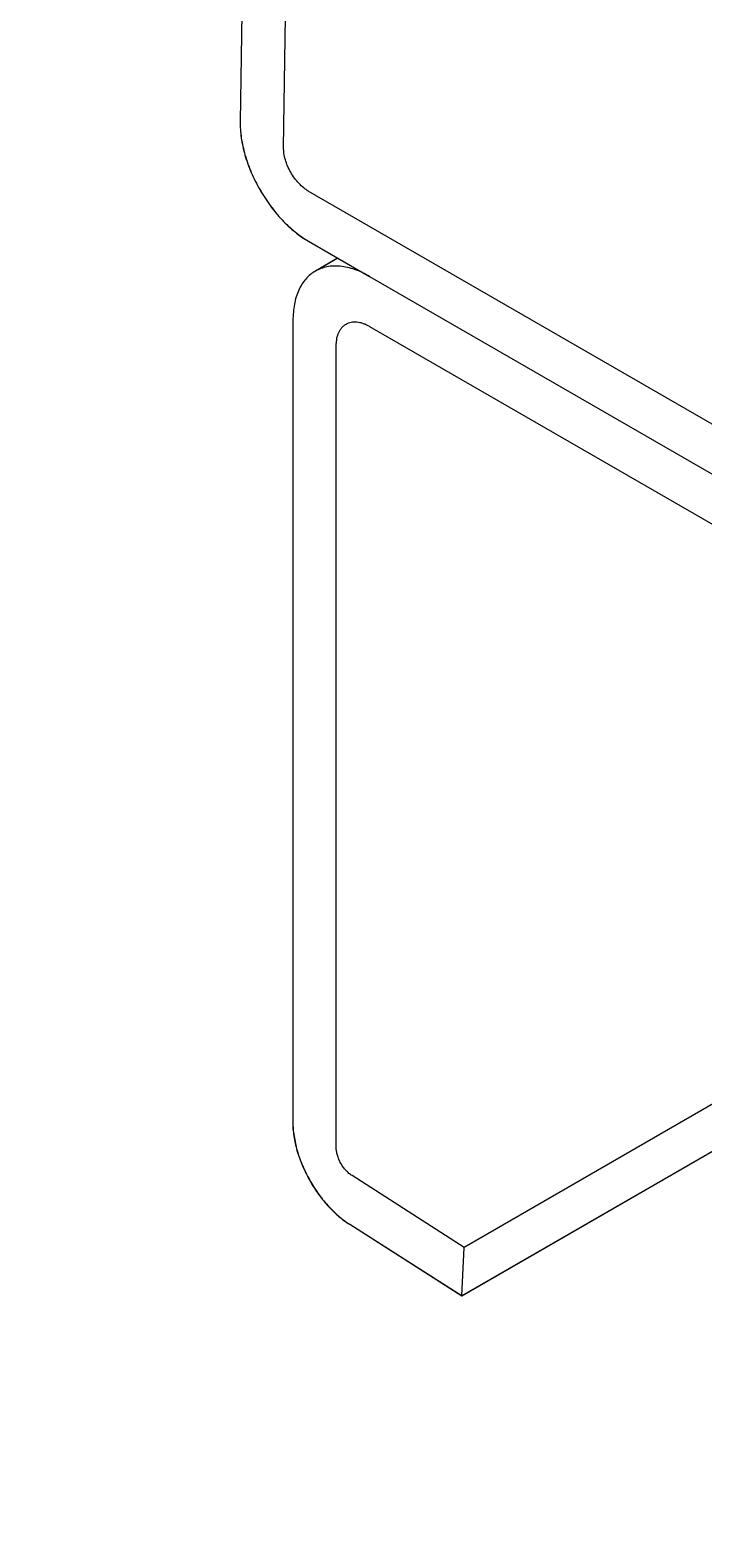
# Model space of a CAD drawing. Extents: x 36 to 576, y 36 to 756.
# Drawn here: x 58.11 to 78.23, y 588.38 to 632.89 of the extents above; entities that cross this region are included whole.
import ezdxf

# ---------------------------------------------------------------- set-up
doc = ezdxf.new("R2010")
doc.units = 0
doc.layers.add('51h-51hbc-double-box-rail-bracket_techdrawing', color=7, linetype='CONTINUOUS')

msp = doc.modelspace()

# ---------------------------------------------------------------- linework, layer by layer
at = {"layer": '51h-51hbc-double-box-rail-bracket_techdrawing', "color": 1}
for points in [[(65.087998, 675.838983), (65.065998, 674.406983), (64.742998, 653.406984), (64.667998, 648.328984), (64.390998, 630.148984)], [(65.687998, 629.376984), (66.384998, 675.066983)], [(58.107999, 652.250984), (64.669998, 648.328984), (64.392998, 630.148984)], [(102.976997, 606.966985), (102.383997, 607.311985), (66.428998, 628.064984)], [(66.429998, 626.571984), (67.307998, 626.061984), (68.259998, 625.514984), (82.299998, 617.413985)], [(66.432998, 626.570984), (67.309998, 626.060984), (66.642998, 625.678984)], [(67.306998, 626.061984), (66.639998, 625.678984)], [(65.965998, 624.193984), (65.965998, 600.215985)], [(65.967998, 624.193984), (65.967998, 600.215985)], [(67.790998, 624.156984), (67.880998, 624.156984)], [(68.260998, 624.021984), (81.783998, 616.214985), (82.300998, 615.914985)], [(67.262998, 599.473985), (67.262998, 623.443984)], [(83.295998, 603.531985), (71.085998, 596.481985)], [(67.669998, 597.171985), (71.022998, 595.033985), (83.299998, 602.120985), (83.299998, 593.855985), (79.474998, 591.643985), (79.542998, 590.113985), (82.894998, 588.380985)], [(83.295998, 602.121985), (71.018998, 595.034985)], [(71.088998, 596.481985), (67.736998, 598.626985)], [(67.668998, 597.171985), (71.021998, 595.033985)], [(71.020998, 595.033985), (71.087998, 596.481985)]]:
    msp.add_lwpolyline(points, dxfattribs=at)
at = {"layer": '51h-51hbc-double-box-rail-bracket_techdrawing', "color": 7}
for points in [[(58.107999, 652.250984), (64.669998, 648.328984), (64.392998, 630.148984)], [(66.432998, 626.570984), (67.309998, 626.060984), (66.642998, 625.678984)], [(65.967998, 624.193984), (65.967998, 600.215985)], [(67.669998, 597.171985), (71.022998, 595.033985), (83.299998, 602.120985), (83.299998, 593.855985), (79.474998, 591.643985), (79.542998, 590.113985), (82.894998, 588.380985)]]:
    msp.add_lwpolyline(points, dxfattribs=at)
at = {"layer": '51h-51hbc-double-box-rail-bracket_techdrawing', "color": 1}
for points in [[(72.744998, 648.208984), (76.424998, 640.320984), (80.122998, 632.439984), (83.806998, 624.553984)], [(64.392998, 630.148984), (64.392998, 630.065984), (64.392998, 629.990984), (64.400998, 629.908984)], [(64.394998, 630.148984), (64.394998, 630.066984), (64.394998, 629.990984), (64.402998, 629.908984)], [(64.400998, 629.908984), (64.407998, 629.825984), (64.415998, 629.743984), (64.422998, 629.660984)], [(64.402998, 629.908984), (64.409998, 629.826984), (64.417998, 629.743984), (64.424998, 629.661984)], [(64.422998, 629.660984), (64.452998, 629.488984), (64.489998, 629.315984), (64.534998, 629.150984)], [(64.424998, 629.661984), (64.454998, 629.488984), (64.492998, 629.316984), (64.537998, 629.151984)], [(64.534998, 629.150984), (64.587998, 628.970984), (64.654998, 628.798984), (64.722998, 628.625984)], [(64.537998, 629.151984), (64.589998, 628.971984), (64.656998, 628.798984), (64.724998, 628.626984)], [(65.699998, 629.196984), (65.692998, 629.256984), (65.692998, 629.316984), (65.692998, 629.375984)], [(65.744998, 629.008984), (65.722998, 629.068984), (65.714998, 629.136984), (65.699998, 629.196984)], [(65.812998, 628.821984), (65.782998, 628.881984), (65.759998, 628.941984), (65.744998, 629.008984)], [(64.722998, 628.625984), (64.797998, 628.453984), (64.887998, 628.280984), (64.977998, 628.115984)], [(64.724998, 628.626984), (64.799998, 628.453984), (64.889998, 628.281984), (64.979998, 628.115984)], [(65.902998, 628.633984), (65.872998, 628.693984), (65.834998, 628.753984), (65.812998, 628.821984)], [(66.014998, 628.453984), (65.977998, 628.513984), (65.939998, 628.573984), (65.902998, 628.633984)], [(64.977998, 628.115984), (65.074998, 627.950984), (65.180998, 627.793984), (65.292998, 627.635984)], [(64.979998, 628.115984), (65.076998, 627.951984), (65.182998, 627.793984), (65.294998, 627.636984)], [(66.149998, 628.303984), (66.104998, 628.348984), (66.059998, 628.400984), (66.014998, 628.453984)], [(66.292998, 628.168984), (66.239998, 628.205984), (66.194998, 628.250984), (66.149998, 628.303984)], [(66.434998, 628.063984), (66.382998, 628.093984), (66.337998, 628.131984), (66.292998, 628.168984)], [(65.292998, 627.635984), (65.397998, 627.485984), (65.517998, 627.343984), (65.644998, 627.208984)], [(65.294998, 627.636984), (65.399998, 627.485984), (65.519998, 627.343984), (65.647998, 627.208984)], [(65.644998, 627.208984), (65.764998, 627.080984), (65.892998, 626.960984), (66.034998, 626.848984)], [(65.647998, 627.208984), (65.766998, 627.080984), (65.894998, 626.960984), (66.037998, 626.848984)], [(66.034998, 626.848984), (66.094998, 626.796984), (66.162998, 626.743984), (66.229998, 626.698984)], [(66.037998, 626.848984), (66.096998, 626.796984), (66.164998, 626.743984), (66.231998, 626.698984)], [(66.229998, 626.698984), (66.297998, 626.653984), (66.364998, 626.608984), (66.432998, 626.570984)], [(66.231998, 626.698984), (66.299998, 626.653984), (66.367998, 626.608984), (66.434998, 626.571984)], [(66.357998, 625.438984), (66.312998, 625.393984), (66.275998, 625.340984), (66.237998, 625.288984)], [(66.357998, 625.438984), (66.312998, 625.393984), (66.275998, 625.341984), (66.237998, 625.288984)], [(66.492998, 625.573984), (66.439998, 625.528984), (66.394998, 625.490984), (66.357998, 625.438984)], [(66.492998, 625.573984), (66.440998, 625.528984), (66.395998, 625.491984), (66.357998, 625.438984)], [(66.642998, 625.678984), (66.589998, 625.648984), (66.537998, 625.610984), (66.492998, 625.573984)], [(66.642998, 625.678984), (66.589998, 625.648984), (66.537998, 625.610984), (66.492998, 625.573984)], [(66.807998, 625.753984), (66.747998, 625.730984), (66.695998, 625.708984), (66.642998, 625.678984)], [(66.987998, 625.805984), (66.927998, 625.790984), (66.867998, 625.775984), (66.807998, 625.753984)], [(67.182998, 625.828984), (67.115998, 625.828984), (67.055998, 625.820984), (66.987998, 625.805984)], [(67.385998, 625.820984), (67.317998, 625.828984), (67.250998, 625.828984), (67.182998, 625.828984)], [(67.595998, 625.783984), (67.527998, 625.805984), (67.452998, 625.813984), (67.385998, 625.820984)], [(67.812998, 625.723984), (67.744998, 625.745984), (67.670998, 625.768984), (67.595998, 625.783984)], [(68.037998, 625.633984), (67.962998, 625.671984), (67.887998, 625.700984), (67.812998, 625.723984)], [(68.262998, 625.513984), (68.187998, 625.558984), (68.112998, 625.595984), (68.037998, 625.633984)], [(66.147998, 625.108984), (66.117998, 625.040984), (66.087998, 624.973984), (66.064998, 624.905984)], [(66.147998, 625.108984), (66.117998, 625.041984), (66.087998, 624.973984), (66.065998, 624.906984)], [(66.237998, 625.288984), (66.207998, 625.228984), (66.169998, 625.168984), (66.147998, 625.108984)], [(66.237998, 625.288984), (66.207998, 625.228984), (66.169998, 625.168984), (66.147998, 625.108984)], [(66.012998, 624.688984), (65.997998, 624.605984), (65.989998, 624.523984), (65.982998, 624.448984)], [(66.012998, 624.688984), (65.997998, 624.606984), (65.990998, 624.523984), (65.982998, 624.448984)], [(66.065998, 624.906984), (66.042998, 624.830984), (66.027998, 624.756984), (66.012998, 624.688984)], [(66.064998, 624.905984), (66.042998, 624.830984), (66.027998, 624.755984), (66.012998, 624.688984)], [(65.982998, 624.448984), (65.974998, 624.365984), (65.967998, 624.275984), (65.967998, 624.193984)], [(65.982998, 624.448984), (65.975998, 624.366984), (65.967998, 624.276984), (65.967998, 624.193984)], [(67.490998, 624.043984), (67.512998, 624.065984), (67.535998, 624.080984), (67.557998, 624.088984)], [(67.557998, 624.088984), (67.580998, 624.103984), (67.602998, 624.118984), (67.625998, 624.126984)], [(67.625998, 624.126984), (67.655998, 624.133984), (67.677998, 624.141984), (67.707998, 624.148984)], [(67.707998, 624.148984), (67.737998, 624.156984), (67.760998, 624.156984), (67.790998, 624.156984)], [(67.880998, 624.156984), (67.910998, 624.148984), (67.940998, 624.148984), (67.970998, 624.141984)], [(67.970998, 624.141984), (68.000998, 624.133984), (68.037998, 624.126984), (68.067998, 624.110984)], [(68.067998, 624.110984), (68.097998, 624.103984), (68.135998, 624.088984), (68.165998, 624.073984)], [(68.165998, 624.073984), (68.195998, 624.058984), (68.225998, 624.043984), (68.262998, 624.020984)], [(67.273998, 623.555984), (67.273998, 623.593984), (67.280998, 623.623984), (67.280998, 623.660984)], [(67.280998, 623.660984), (67.288998, 623.690984), (67.295998, 623.720984), (67.310998, 623.758984)], [(67.310998, 623.758984), (67.318998, 623.788984), (67.325998, 623.818984), (67.340998, 623.840984)], [(67.340998, 623.840984), (67.355998, 623.870984), (67.370998, 623.893984), (67.385998, 623.923984)], [(67.385998, 623.923984), (67.400998, 623.946984), (67.415998, 623.968984), (67.430998, 623.990984)], [(67.430998, 623.990984), (67.452998, 624.005984), (67.467998, 624.028984), (67.490998, 624.043984)], [(67.265998, 623.443984), (67.265998, 623.481984), (67.265998, 623.518984), (67.273998, 623.555984)], [(65.962998, 600.216985), (65.962998, 600.148985), (65.970998, 600.081985), (65.970998, 600.014985)], [(65.967998, 600.215985), (65.967998, 600.148985), (65.974998, 600.080985), (65.974998, 600.013985)], [(65.970998, 600.014985), (65.977998, 599.946985), (65.985998, 599.879985), (66.000998, 599.811985)], [(65.974998, 600.013985), (65.982998, 599.945985), (65.989998, 599.878985), (66.004998, 599.810985)], [(66.000998, 599.811985), (66.022998, 599.661985), (66.052998, 599.518985), (66.090998, 599.376985)], [(66.004998, 599.810985), (66.027998, 599.660985), (66.057998, 599.518985), (66.094998, 599.375985)], [(66.090998, 599.376985), (66.135998, 599.226985), (66.187998, 599.083985), (66.247998, 598.941985)], [(66.094998, 599.375985), (66.139998, 599.225985), (66.192998, 599.083985), (66.252998, 598.940985)], [(67.272998, 599.354985), (67.264998, 599.391985), (67.264998, 599.428985), (67.264998, 599.474985)], [(67.302998, 599.234985), (67.287998, 599.278985), (67.279998, 599.316985), (67.272998, 599.354985)], [(67.339998, 599.113985), (67.324998, 599.151985), (67.309998, 599.196985), (67.302998, 599.234985)], [(66.247998, 598.941985), (66.307998, 598.791985), (66.382998, 598.648985), (66.457998, 598.506985)], [(66.252998, 598.940985), (66.312998, 598.790985), (66.387998, 598.648985), (66.462998, 598.505985)], [(67.400998, 598.993985), (67.377998, 599.031985), (67.362998, 599.076985), (67.339998, 599.113985)], [(67.475998, 598.881985), (67.445998, 598.919985), (67.422998, 598.956985), (67.400998, 598.993985)], [(67.557998, 598.784985), (67.527998, 598.813985), (67.497998, 598.843985), (67.475998, 598.881985)], [(67.639998, 598.694985), (67.609998, 598.724985), (67.579998, 598.754985), (67.557998, 598.784985)], [(66.457998, 598.506985), (66.532998, 598.371985), (66.622998, 598.236985), (66.712998, 598.101985)], [(66.462998, 598.505985), (66.537998, 598.370985), (66.627998, 598.235985), (66.717998, 598.100985)], [(67.737998, 598.626985), (67.699998, 598.641985), (67.669998, 598.671985), (67.639998, 598.694985)], [(66.712998, 598.101985), (66.802998, 597.974985), (66.899998, 597.854985), (67.005998, 597.734985)], [(66.717998, 598.100985), (66.807998, 597.973985), (66.904998, 597.853985), (67.010998, 597.733985)], [(67.005998, 597.734985), (67.110998, 597.621985), (67.215998, 597.516985), (67.327998, 597.419985)], [(67.010998, 597.733985), (67.114998, 597.620985), (67.219998, 597.516985), (67.332998, 597.418985)], [(67.327998, 597.419985), (67.380998, 597.374985), (67.440998, 597.329985), (67.492998, 597.284985)], [(67.332998, 597.418985), (67.385998, 597.373985), (67.444998, 597.328985), (67.497998, 597.283985)], [(67.492998, 597.284985), (67.552998, 597.246985), (67.605998, 597.208985), (67.664998, 597.171985)], [(67.497998, 597.283985), (67.557998, 597.245985), (67.609998, 597.208985), (67.669998, 597.171985)]]:
    msp.add_open_spline(points, degree=3, dxfattribs=at)
at = {"layer": '51h-51hbc-double-box-rail-bracket_techdrawing', "color": 7}
for points in [[(64.392998, 630.148984), (64.392998, 630.065984), (64.392998, 629.990984), (64.400998, 629.908984)], [(64.400998, 629.908984), (64.407998, 629.825984), (64.415998, 629.743984), (64.422998, 629.660984)], [(64.422998, 629.660984), (64.452998, 629.488984), (64.489998, 629.315984), (64.534998, 629.150984)], [(64.534998, 629.150984), (64.587998, 628.970984), (64.654998, 628.798984), (64.722998, 628.625984)], [(64.722998, 628.625984), (64.797998, 628.453984), (64.887998, 628.280984), (64.977998, 628.115984)], [(64.977998, 628.115984), (65.074998, 627.950984), (65.180998, 627.793984), (65.292998, 627.635984)], [(65.292998, 627.635984), (65.397998, 627.485984), (65.517998, 627.343984), (65.644998, 627.208984)], [(65.644998, 627.208984), (65.764998, 627.080984), (65.892998, 626.960984), (66.034998, 626.848984)], [(66.034998, 626.848984), (66.094998, 626.796984), (66.162998, 626.743984), (66.229998, 626.698984)], [(66.229998, 626.698984), (66.297998, 626.653984), (66.364998, 626.608984), (66.432998, 626.570984)], [(66.357998, 625.438984), (66.312998, 625.393984), (66.275998, 625.340984), (66.237998, 625.288984)], [(66.492998, 625.573984), (66.439998, 625.528984), (66.394998, 625.490984), (66.357998, 625.438984)], [(66.642998, 625.678984), (66.589998, 625.648984), (66.537998, 625.610984), (66.492998, 625.573984)], [(66.147998, 625.108984), (66.117998, 625.040984), (66.087998, 624.973984), (66.064998, 624.905984)], [(66.237998, 625.288984), (66.207998, 625.228984), (66.169998, 625.168984), (66.147998, 625.108984)], [(66.012998, 624.688984), (65.997998, 624.605984), (65.989998, 624.523984), (65.982998, 624.448984)], [(66.064998, 624.905984), (66.042998, 624.830984), (66.027998, 624.755984), (66.012998, 624.688984)], [(65.982998, 624.448984), (65.974998, 624.365984), (65.967998, 624.275984), (65.967998, 624.193984)], [(65.967998, 600.215985), (65.967998, 600.148985), (65.974998, 600.080985), (65.974998, 600.013985)], [(65.974998, 600.013985), (65.982998, 599.945985), (65.989998, 599.878985), (66.004998, 599.810985)], [(66.004998, 599.810985), (66.027998, 599.660985), (66.057998, 599.518985), (66.094998, 599.375985)], [(66.094998, 599.375985), (66.139998, 599.225985), (66.192998, 599.083985), (66.252998, 598.940985)], [(66.252998, 598.940985), (66.312998, 598.790985), (66.387998, 598.648985), (66.462998, 598.505985)], [(66.462998, 598.505985), (66.537998, 598.370985), (66.627998, 598.235985), (66.717998, 598.100985)], [(66.717998, 598.100985), (66.807998, 597.973985), (66.904998, 597.853985), (67.010998, 597.733985)], [(67.010998, 597.733985), (67.114998, 597.620985), (67.219998, 597.516985), (67.332998, 597.418985)], [(67.332998, 597.418985), (67.385998, 597.373985), (67.444998, 597.328985), (67.497998, 597.283985)], [(67.497998, 597.283985), (67.557998, 597.245985), (67.609998, 597.208985), (67.669998, 597.171985)]]:
    msp.add_open_spline(points, degree=3, dxfattribs=at)

doc.saveas('drawing.dxf')
